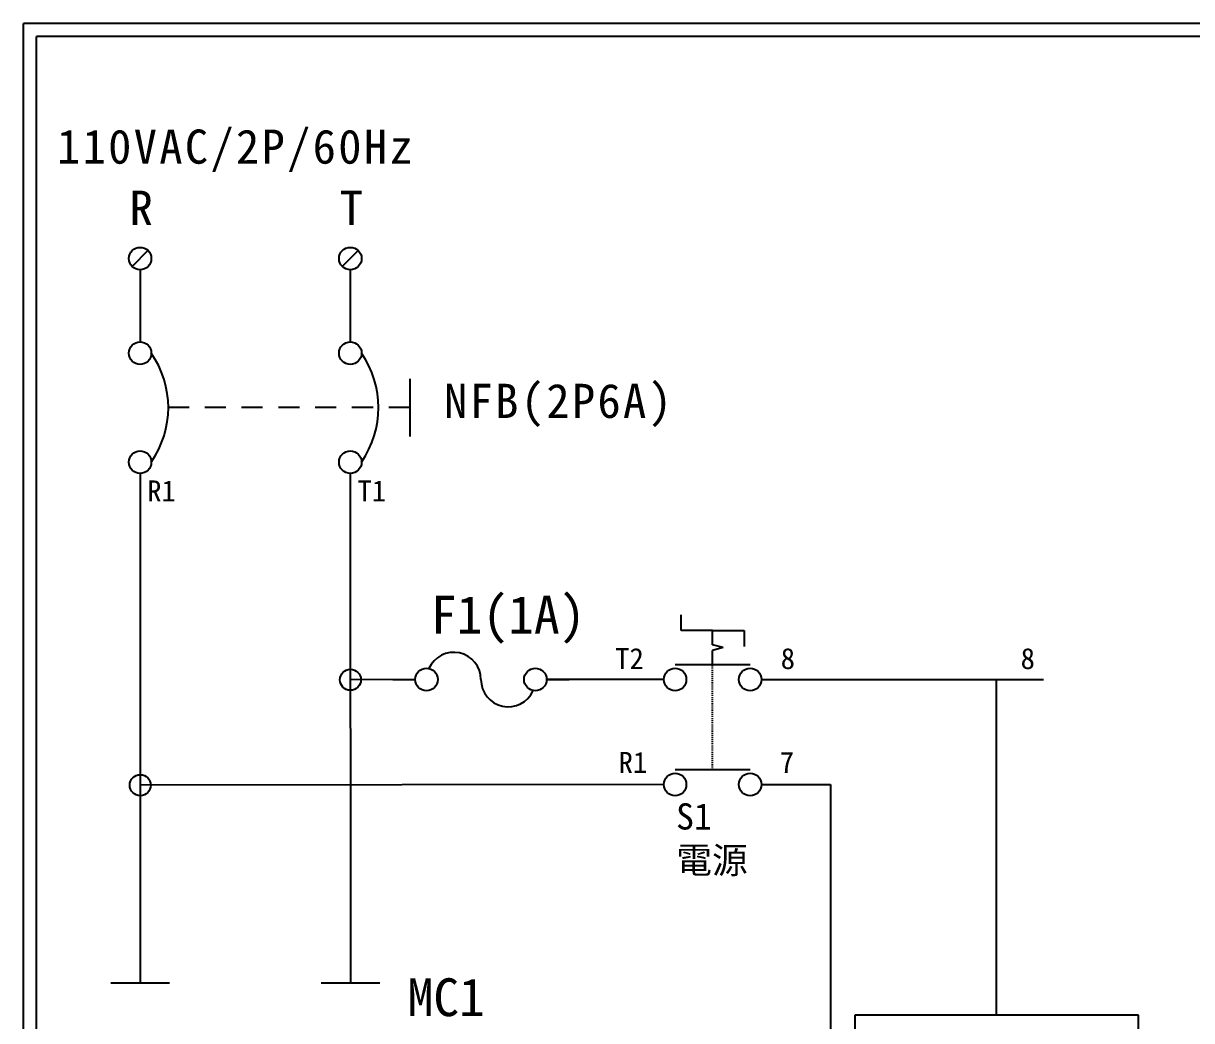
# Model space of a CAD drawing. Extents: x 10 to 297, y 3 to 207.
# Drawn here: x 10 to 121.1, y 112.1 to 207 of the extents above; entities that cross this region are included whole.
import ezdxf

# ---------------------------------------------------------------- set-up
doc = ezdxf.new("R2010")
doc.units = 0
doc.linetypes.add('DASHED', pattern=[0.2, 0.1, -0.1])
doc.linetypes.add('HIDDEN9', pattern=[3.5, 2, -1.5])
doc.layers.get('0').update_dxf_attribs({"linetype": 'CONTINUOUS'})
for name, color, linetype in [('7', 7, 'CONTINUOUS'), ('圖框層', 7, 'CONTINUOUS'), ('標尺寸層', 3, 'CONTINUOUS')]:
    doc.layers.add(name, color=color, linetype=linetype)
doc.styles.add('CNS', font='romanc.shx', dxfattribs={"bigfont": 'chineset.shx'})
doc.styles.add('STSL', font='KAIU.TTF')
doc.styles.add('標楷體', font='KAIU.TTF')

# ---------------------------------------------------------------- blocks, each defined once
blk = doc.blocks.new('FUSE')
at = {"color": 7}
for p, q in [((0, 0), (2.14, 0)), ((14.64, 0), (16.78, 0))]:
    blk.add_line(p, q, dxfattribs=at)
for centre in [(3.21, 0), (13.56, 0)]:
    blk.add_circle(centre, 1.07)
for centre, start, end in [((5.8, 0), 0, 156.116), ((10.98, 0), 180, 336.116)]:
    blk.add_arc(centre, 2.59, start, end, dxfattribs=at)

msp = doc.modelspace()

# ---------------------------------------------------------------- linework, layer by layer
for p, q in [((21.85, 185.35), (20.34, 183.83)), ((41.85, 185.35), (40.34, 183.83)), ((21.1, 164.1), (21.12, 115.69)), ((41.1, 164.1), (41.12, 115.69)), ((72.56, 149.2), (72.56, 150.7)), ((75.56, 149.2), (72.56, 149.2)), ((75.56, 149.2), (78.56, 149.2)), ((78.56, 149.2), (78.56, 147.7)), ((76.56, 147.59), (75.56, 147.86)), ((76.56, 147.59), (75.56, 147.32)), ((116.08, 112.6), (89.08, 112.6)), ((89.08, 112.6), (89.08, 70.6)), ((116.08, 70.6), (116.08, 112.6))]:
    msp.add_line(p, q)
at = {"color": 7, "linetype": 'HIDDEN9'}
msp.add_line((46.76, 170.41), (23.79, 170.41), dxfattribs=at)
for centre in [(21.1, 184.59), (41.1, 184.59), (21.1, 175.59), (41.1, 175.59), (21.1, 165.23), (41.1, 165.23)]:
    msp.add_circle(centre, 1.07)
at = {"color": 7}
for centre in [(14.74, 170.41), (34.74, 170.41)]:
    msp.add_arc(centre, 9.05, 325.1286, 34.8714, dxfattribs=at)
at = {"layer": '7'}
for p, q in [((75.56, 147.86), (75.56, 149.2)), ((75.56, 145.98), (75.56, 147.32)), ((71.99, 145.98), (79.13, 145.98)), ((71.99, 135.98), (79.13, 135.98))]:
    msp.add_line(p, q, dxfattribs=at)
at = {"layer": '7', "linetype": 'DASHED'}
msp.add_line((75.56, 135.98), (75.56, 145.98), dxfattribs=at)
at = {"layer": '7'}
for centre in [(71.99, 144.55), (79.13, 144.55), (71.99, 134.55), (79.13, 134.55)]:
    msp.add_circle(centre, 1.07, dxfattribs=at)
at = {"layer": '圖框層', "color": 7}
for p, q in [((297, 206.97), (10, 206.97)), ((10, 3), (10, 206.97)), ((295.75, 205.72), (11.25, 205.72)), ((11.25, 4.25), (11.25, 205.72))]:
    msp.add_line(p, q, dxfattribs=at)
at = {"layer": '標尺寸層', "color": 7}
for p, q in [((21.1, 183.52), (21.1, 176.66)), ((41.1, 183.52), (41.1, 176.66)), ((46.76, 173.14), (46.76, 167.68)), ((21.1, 164.16), (21.1, 164.1)), ((41.1, 164.16), (41.1, 164.1)), ((47.28, 144.54), (41.11, 144.52)), ((70.92, 144.55), (59.78, 144.55)), ((80.2, 144.55), (107.04, 144.55)), ((102.58, 112.6), (102.58, 144.55)), ((70.92, 134.55), (21.12, 134.49)), ((80.2, 134.55), (86.78, 134.55)), ((86.78, 134.55), (86.78, 54.34)), ((18.33, 115.69), (23.9, 115.69)), ((38.33, 115.69), (43.9, 115.69))]:
    msp.add_line(p, q, dxfattribs=at)
for centre in [(41.11, 144.52), (21.12, 134.49)]:
    msp.add_circle(centre, 1, dxfattribs=at)

# ---------------------------------------------------------------- block references
at = {"color": 7}
msp.add_blockref('FUSE', (45.14, 144.54), dxfattribs=at)

# ---------------------------------------------------------------- texts
at = {"color": 0, "char_height": 3.25, "style": '標楷體'}
for s, insert, width, attachment_point in [('\\pt6.5;{\\T1.1;110VAC/2P/60Hz}', (13.2, 196.87), 35.213, 1), ('\\pt6.5;{\\T1.1;R}', (20.1, 191.05), 2, 1), ('\\pt6.5;{\\T1.1;T}', (40.1, 191.05), 2, 1), ('\\pt6.5;{\\T1.1;NFB(2P6A)}', (60.96, 172.68), 24.6072, 2)]:
    msp.add_mtext(s, dxfattribs=dict(at, insert=insert, width=width, attachment_point=attachment_point))
at = {"layer": '圖框層', "color": 4, "style": 'STSL'}
for s, height, p in [('R1', 2, (21.78, 161.49)), ('T1', 2, (41.78, 161.49)), ('F1(1A)', 3.6, (48.77, 148.91)), ('T2', 2, (66.3, 145.54)), ('8', 2, (82.04, 145.54)), ('8', 2, (104.86, 145.54)), ('R1', 2, (66.62, 135.66)), ('7', 2, (81.95, 135.66)), ('MC1', 3.6, (46.55, 112.52))]:
    msp.add_text(s, height=height, dxfattribs=at).set_placement(p)
at = {"layer": '標尺寸層', "color": 7, "insert": (72.09, 132.77), "char_height": 2.5, "width": 7.4207, "attachment_point": 1, "style": 'CNS'}
msp.add_mtext('{\\fDFKai-SB|b0|i0|c136|p65;S1\\P電源}', dxfattribs=at)

doc.saveas('drawing.dxf')
